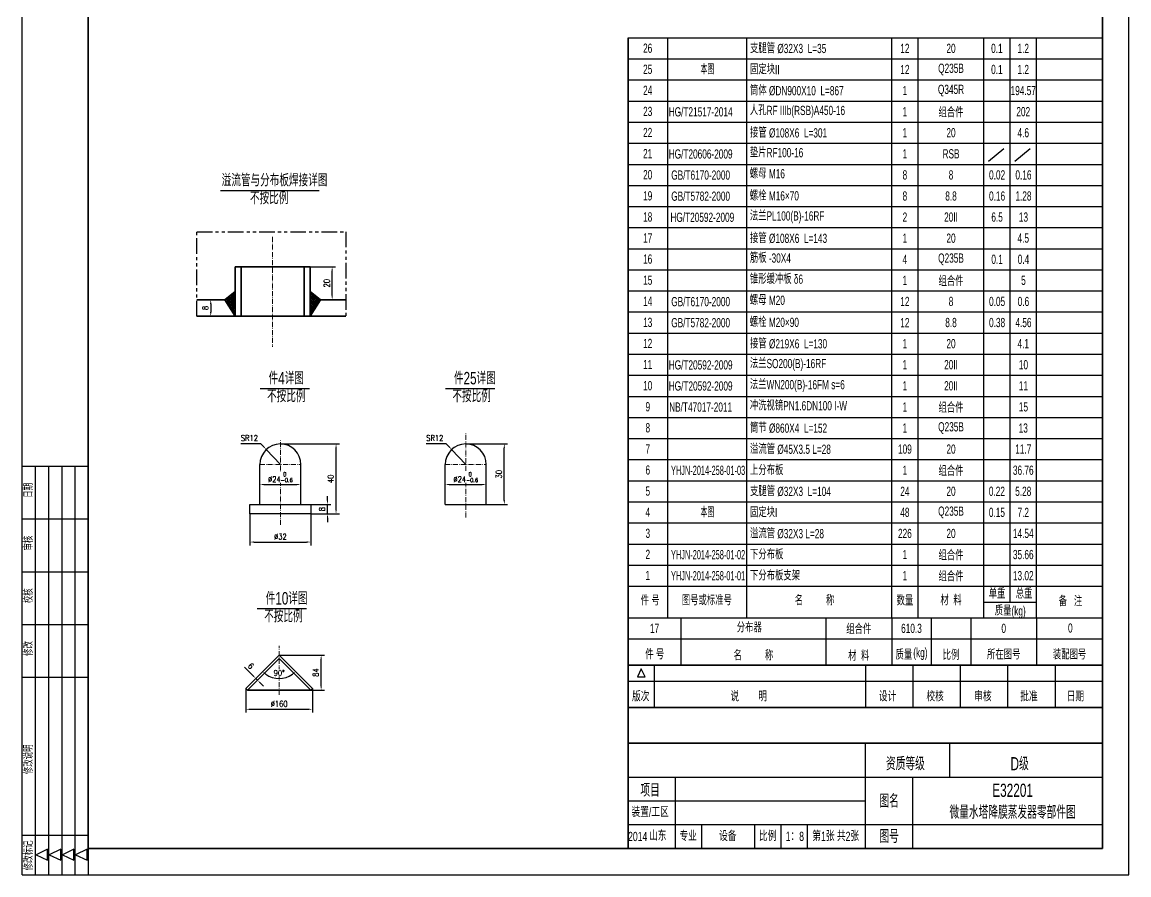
# Model space of a CAD drawing. Header units: millimetres. Extents: x 174648 to 205929, y -160248 to -145891.
# Drawn here: x 180372 to 183033, y -159419 to -157370 of the extents above; entities that cross this region are included whole.
import ezdxf
from ezdxf.enums import TextEntityAlignment as Align

# ---------------------------------------------------------------- set-up
doc = ezdxf.new("R2010")
doc.units = ezdxf.units.MM
doc.linetypes.add('ACAD_ISO10W100', pattern=[18.7, 12, -3, 0.7, -3])
doc.linetypes.add('PHANTOM', pattern=[2.5, 1.25, -0.25, 0.25, -0.25, 0.25, -0.25])
doc.layers.add('9双点划线层', color=6, linetype='PHANTOM')
doc.layers.add('中心线', color=1, linetype='ACAD_ISO10W100', lineweight=18)
doc.layers.add('图层1', color=4, linetype='Continuous', lineweight=35)
doc.styles.add('TH_GBDIM', font='romans.shx', dxfattribs={"width": 0.8, "bigfont": 'gbcbig.shx'})
doc.styles.add('样式 3.5', font='roms.shx', dxfattribs={"width": 0.7, "height": 3.5, "bigfont": 'hztxt.shx'})
doc.styles.add('样式 5', font='roms.shx', dxfattribs={"width": 0.67, "height": 5, "bigfont": 'hztxt.shx'})
doc.dimstyles.new('TH_GBDIM', dxfattribs={"dimtxt": 3.5, "dimasz": 2.5, "dimexe": 2, "dimexo": 0, "dimgap": 1.5, "dimtad": 1, "dimdec": 1, "dimzin": 0, "dimdsep": 46, "dimtxsty": 'TH_GBDIM', "dimcen": 2.5, "dimclrd": 130, "dimclre": 130, "dimclrt": 3, "dimadec": 0, "dimazin": 0, "dimtfac": 0.714286, "dimtdec": 1, "dimtmove": 0, "dimatfit": 3, "dimfxl": 0, "dimtzin": 0, "dimlwd": -1, "dimlwe": -1, "dimarcsym": 0})

# ---------------------------------------------------------------- blocks, each defined once
blk = doc.blocks.new('*D702')
at = {"color": 130}
blk.add_line((181064.4, -157957.8), (181125.7, -157957.8), dxfattribs=at)
at = {"color": 130, "linetype": 'Continuous'}
for p, q in [((181117.7, -158026.8), (181117.7, -157967.8)), ((181089.6, -158036.8), (181125.7, -158036.8))]:
    blk.add_line(p, q, dxfattribs=at)
at = {"color": 130}
for points in [[(181116, -157967.8), (181119.3, -157967.8), (181117.7, -157957.8)], [(181116, -158026.8), (181119.3, -158026.8), (181117.7, -158036.8)]]:
    blk.add_solid(points, dxfattribs=at)
at = {"layer": 'Defpoints', "color": 0}
for p in [(181064.4, -157957.8), (181117.7, -157957.8), (181089.6, -158036.8)]:
    blk.add_point(p, dxfattribs=at)
at = {"color": 3, "insert": (181104.7, -157997.3), "char_height": 14, "attachment_point": 5, "rotation": 90, "style": 'TH_GBDIM', "bg_fill": 3, "box_fill_scale": 1.1, "bg_fill_color": 256, "bg_fill_true_color": 13158600, "bg_fill_transparency": 0}
blk.add_mtext('{20}{}{}', dxfattribs=at)
blk = doc.blocks.new('*D703')
at = {"color": 130, "linetype": 'Continuous'}
for p, q in [((180825.7, -158036.8), (180817.7, -158036.8)), ((180825.7, -158046.8), (180825.7, -158066.8))]:
    blk.add_line(p, q, dxfattribs=at)
at = {"color": 130}
blk.add_line((180825.7, -158076.8), (180817.7, -158076.8), dxfattribs=at)
for points in [[(180824, -158046.8), (180827.4, -158046.8), (180825.7, -158036.8)], [(180824, -158066.8), (180827.4, -158066.8), (180825.7, -158076.8)]]:
    blk.add_solid(points, dxfattribs=at)
at = {"color": 3, "insert": (180812.7, -158056.8), "char_height": 14, "attachment_point": 5, "rotation": 90, "style": 'TH_GBDIM', "bg_fill": 3, "box_fill_scale": 1.1, "bg_fill_color": 256, "bg_fill_true_color": 13158600, "bg_fill_transparency": 0}
blk.add_mtext('{8}{}{}', dxfattribs=at)
at = {"layer": 'Defpoints', "color": 0}
for p in [(180825.7, -158036.8), (180825.7, -158076.8), (180825.7, -158076.8)]:
    blk.add_point(p, dxfattribs=at)
blk = doc.blocks.new('*D704')
at = {"color": 130, "linetype": 'Continuous'}
for p, q in [((180920.1, -158551.5), (180920.1, -158627.3)), ((180930.1, -158619.3), (181056.3, -158619.3))]:
    blk.add_line(p, q, dxfattribs=at)
at = {"color": 130}
blk.add_line((181066.3, -158551.5), (181066.3, -158627.3), dxfattribs=at)
for points in [[(180930.1, -158617.6), (180930.1, -158620.9), (180920.1, -158619.3)], [(181056.3, -158617.6), (181056.3, -158620.9), (181066.3, -158619.3)]]:
    blk.add_solid(points, dxfattribs=at)
at = {"layer": 'Defpoints', "color": 0}
for p in [(180920.1, -158551.5), (181066.3, -158551.5), (181066.3, -158619.3)]:
    blk.add_point(p, dxfattribs=at)
at = {"color": 3, "insert": (180993.2, -158606.3), "char_height": 14, "attachment_point": 5, "style": 'TH_GBDIM', "bg_fill": 3, "box_fill_scale": 1.1, "bg_fill_color": 256, "bg_fill_true_color": 13158600, "bg_fill_transparency": 0}
blk.add_mtext('{%%c32}{}{}', dxfattribs=at)
blk = doc.blocks.new('*D705')
at = {"color": 130, "linetype": 'Continuous'}
for p, q in [((180943.8, -158481.1), (180943.8, -158473.1)), ((180953.8, -158481.1), (181032.6, -158481.1))]:
    blk.add_line(p, q, dxfattribs=at)
at = {"color": 130}
blk.add_line((181042.6, -158481.1), (181042.6, -158473.1), dxfattribs=at)
for points in [[(180953.8, -158479.4), (180953.8, -158482.7), (180943.8, -158481.1)], [(181032.6, -158479.4), (181032.6, -158482.7), (181042.6, -158481.1)]]:
    blk.add_solid(points, dxfattribs=at)
at = {"layer": 'Defpoints', "color": 0}
for p in [(180943.8, -158481.1), (181042.6, -158481.1), (181042.6, -158481.1)]:
    blk.add_point(p, dxfattribs=at)
at = {"color": 3, "insert": (180993.2, -158463.4), "char_height": 14, "attachment_point": 5, "style": 'TH_GBDIM', "bg_fill": 3, "box_fill_scale": 1.1, "bg_fill_color": 256, "bg_fill_true_color": 13158600, "bg_fill_transparency": 0}
blk.add_mtext('{%%c24}{}{\\H0.7143x;\\S 0^ -0.6;}', dxfattribs=at)
blk = doc.blocks.new('*D706')
at = {"color": 130, "linetype": 'Continuous'}
for p, q in [((181106.4, -158519.1), (181106.4, -158509.1)), ((181106.4, -158551.5), (181106.4, -158529.1)), ((181066.3, -158551.5), (181114.4, -158551.5)), ((181106.4, -158561.5), (181106.4, -158571.5))]:
    blk.add_line(p, q, dxfattribs=at)
at = {"color": 130}
blk.add_line((181066.3, -158529.1), (181114.4, -158529.1), dxfattribs=at)
for points in [[(181104.8, -158519.1), (181108.1, -158519.1), (181106.4, -158529.1)], [(181104.8, -158561.5), (181108.1, -158561.5), (181106.4, -158551.5)]]:
    blk.add_solid(points, dxfattribs=at)
at = {"layer": 'Defpoints', "color": 0}
for p in [(181066.3, -158529.1), (181066.3, -158551.5)]:
    blk.add_point(p, dxfattribs=at)
at = {"color": 3, "insert": (181093.4, -158540.3), "char_height": 14, "attachment_point": 5, "rotation": 90, "style": 'TH_GBDIM', "bg_fill": 3, "box_fill_scale": 1.1, "bg_fill_color": 256, "bg_fill_true_color": 13158600, "bg_fill_transparency": 0}
blk.add_mtext('{8}{}{}', dxfattribs=at)
at = {"layer": 'Defpoints', "color": 0}
blk.add_point((181106.4, -158529.1), dxfattribs=at)
blk = doc.blocks.new('*D707')
at = {"color": 130}
blk.add_line((180993.2, -158383.6), (181135, -158383.6), dxfattribs=at)
at = {"color": 130, "linetype": 'Continuous'}
for p, q in [((181127, -158541.5), (181127, -158393.6)), ((181066.3, -158551.5), (181135, -158551.5))]:
    blk.add_line(p, q, dxfattribs=at)
at = {"color": 130}
for points in [[(181125.4, -158393.6), (181128.7, -158393.6), (181127, -158383.6)], [(181125.4, -158541.5), (181128.7, -158541.5), (181127, -158551.5)]]:
    blk.add_solid(points, dxfattribs=at)
at = {"layer": 'Defpoints', "color": 0}
for p in [(180993.2, -158383.6), (181127, -158383.6), (181066.3, -158551.5)]:
    blk.add_point(p, dxfattribs=at)
at = {"color": 3, "insert": (181114, -158467.5), "char_height": 14, "attachment_point": 5, "rotation": 90, "style": 'TH_GBDIM', "bg_fill": 3, "box_fill_scale": 1.1, "bg_fill_color": 256, "bg_fill_true_color": 13158600, "bg_fill_transparency": 0}
blk.add_mtext('{40}{}{}', dxfattribs=at)
blk = doc.blocks.new('*D650')
at = {"color": 130, "linetype": 'Continuous'}
for p, q in [((180898, -158382.4), (180945.6, -158382.4)), ((180945.6, -158382.4), (180952.5, -158389.7)), ((180993.2, -158433), (180959.3, -158397))]:
    blk.add_line(p, q, dxfattribs=at)
at = {"layer": 'Defpoints', "color": 0}
for p in [(180959.3, -158397), (180993.2, -158433)]:
    blk.add_point(p, dxfattribs=at)
at = {"color": 3, "insert": (180918.8, -158369.4), "char_height": 14, "attachment_point": 5, "style": 'TH_GBDIM', "bg_fill": 3, "box_fill_scale": 1.1, "bg_fill_color": 256, "bg_fill_true_color": 13158600, "bg_fill_transparency": 0}
blk.add_mtext('{SR12}{}{}', dxfattribs=at)
at = {"color": 130}
blk.add_solid([(180953.7, -158388.6), (180951.3, -158390.8), (180959.3, -158397)], dxfattribs=at)
blk = doc.blocks.new('*D709')
at = {"color": 130, "linetype": 'Continuous'}
blk.add_arc((180990.2, -158891), 56, 235.2452, 304.7548, dxfattribs=at)
at = {"color": 130}
for points in [[(180957.2, -158938.3), (180959.4, -158935.7), (180950.6, -158930.6)], [(181021.1, -158935.7), (181023.2, -158938.3), (181029.8, -158930.6)]]:
    blk.add_solid(points, dxfattribs=at)
at = {"layer": 'Defpoints', "color": 0}
for p in [(180990.2, -158891), (180990.2, -158891), (180910.2, -158971), (181070.2, -158971)]:
    blk.add_point(p, dxfattribs=at)
at = {"color": 3, "insert": (180990.2, -158934), "char_height": 14, "attachment_point": 5, "style": 'TH_GBDIM', "bg_fill": 3, "box_fill_scale": 1.1, "bg_fill_color": 256, "bg_fill_true_color": 13158600, "bg_fill_transparency": 0}
blk.add_mtext('90°', dxfattribs=at)
at = {"layer": 'Defpoints', "color": 0}
blk.add_point((180975.7, -158945.1), dxfattribs=at)
blk = doc.blocks.new('*D651')
at = {"color": 130, "linetype": 'Continuous'}
for p, q in [((180910.2, -158971), (180910.2, -159029.2)), ((180920.2, -159021.2), (181060.2, -159021.2))]:
    blk.add_line(p, q, dxfattribs=at)
at = {"color": 130}
blk.add_line((181070.2, -158971), (181070.2, -159029.2), dxfattribs=at)
for points in [[(180920.2, -159019.6), (180920.2, -159022.9), (180910.2, -159021.2)], [(181060.2, -159019.6), (181060.2, -159022.9), (181070.2, -159021.2)]]:
    blk.add_solid(points, dxfattribs=at)
at = {"layer": 'Defpoints', "color": 0}
for p in [(180910.2, -158971), (181070.2, -158971), (181070.2, -159021.2)]:
    blk.add_point(p, dxfattribs=at)
at = {"color": 3, "insert": (180990.2, -159008.2), "char_height": 14, "attachment_point": 5, "style": 'TH_GBDIM', "bg_fill": 3, "box_fill_scale": 1.1, "bg_fill_color": 256, "bg_fill_true_color": 13158600, "bg_fill_transparency": 0}
blk.add_mtext('{%%c160}{}{}', dxfattribs=at)
blk = doc.blocks.new('*D710')
at = {"color": 130}
blk.add_line((180990.2, -158891), (181099.2, -158891), dxfattribs=at)
at = {"color": 130, "linetype": 'Continuous'}
for p, q in [((181091.2, -158965.2), (181091.2, -158901)), ((180990.2, -158975.2), (181099.2, -158975.2))]:
    blk.add_line(p, q, dxfattribs=at)
at = {"color": 130}
for points in [[(181089.5, -158901), (181092.8, -158901), (181091.2, -158891)], [(181089.5, -158965.2), (181092.8, -158965.2), (181091.2, -158975.2)]]:
    blk.add_solid(points, dxfattribs=at)
at = {"layer": 'Defpoints', "color": 0}
for p in [(180990.2, -158891), (181091.2, -158891), (180990.2, -158975.2)]:
    blk.add_point(p, dxfattribs=at)
at = {"color": 3, "insert": (181078.2, -158933.1), "char_height": 14, "attachment_point": 5, "rotation": 90, "style": 'TH_GBDIM', "bg_fill": 3, "box_fill_scale": 1.1, "bg_fill_color": 256, "bg_fill_true_color": 13158600, "bg_fill_transparency": 0}
blk.add_mtext('84', dxfattribs=at)
blk = doc.blocks.new('*D711')
at = {"color": 130, "linetype": 'Continuous'}
for p, q in [((180926.9, -158940.1), (180906.5, -158919.7)), ((180938.2, -158951.4), (180934, -158947.2)), ((180938.2, -158951.4), (180932.6, -158957.1)), ((180945.3, -158958.5), (180952.4, -158965.6))]:
    blk.add_line(p, q, dxfattribs=at)
at = {"color": 130}
blk.add_line((180934, -158947.2), (180928.3, -158952.9), dxfattribs=at)
for points in [[(180928.1, -158939), (180925.7, -158941.3), (180934, -158947.2)], [(180946.5, -158957.3), (180944.1, -158959.7), (180938.2, -158951.4)]]:
    blk.add_solid(points, dxfattribs=at)
at = {"layer": 'Defpoints', "color": 0}
for p in [(180934, -158947.2), (180934, -158947.2), (180938.2, -158951.4)]:
    blk.add_point(p, dxfattribs=at)
at = {"color": 3, "insert": (180922.3, -158917.2), "char_height": 14, "attachment_point": 5, "rotation": 315, "style": 'TH_GBDIM', "bg_fill": 3, "box_fill_scale": 1.1, "bg_fill_color": 256, "bg_fill_true_color": 13158600, "bg_fill_transparency": 0}
blk.add_mtext('6', dxfattribs=at)
blk = doc.blocks.new('*D712')
at = {"color": 130, "linetype": 'Continuous'}
for p, q in [((181389.4, -158481.1), (181389.4, -158473.1)), ((181399.4, -158481.1), (181478.3, -158481.1))]:
    blk.add_line(p, q, dxfattribs=at)
at = {"color": 130}
blk.add_line((181488.3, -158481.1), (181488.3, -158473.1), dxfattribs=at)
for points in [[(181399.4, -158479.4), (181399.4, -158482.7), (181389.4, -158481.1)], [(181478.3, -158479.4), (181478.3, -158482.7), (181488.3, -158481.1)]]:
    blk.add_solid(points, dxfattribs=at)
at = {"layer": 'Defpoints', "color": 0}
for p in [(181389.4, -158481.1), (181488.3, -158481.1), (181488.3, -158481.1)]:
    blk.add_point(p, dxfattribs=at)
at = {"color": 3, "insert": (181438.9, -158463.4), "char_height": 14, "attachment_point": 5, "style": 'TH_GBDIM', "bg_fill": 3, "box_fill_scale": 1.1, "bg_fill_color": 256, "bg_fill_true_color": 13158600, "bg_fill_transparency": 0}
blk.add_mtext('{%%c24}{}{\\H0.7143x;\\S 0^ -0.6;}', dxfattribs=at)
blk = doc.blocks.new('*D713')
at = {"color": 130}
blk.add_line((181438.9, -158383.6), (181539.6, -158383.6), dxfattribs=at)
at = {"color": 130, "linetype": 'Continuous'}
for p, q in [((181531.6, -158519.1), (181531.6, -158393.6)), ((181488.3, -158529.1), (181539.6, -158529.1))]:
    blk.add_line(p, q, dxfattribs=at)
at = {"color": 130}
for points in [[(181529.9, -158393.6), (181533.2, -158393.6), (181531.6, -158383.6)], [(181529.9, -158519.1), (181533.2, -158519.1), (181531.6, -158529.1)]]:
    blk.add_solid(points, dxfattribs=at)
at = {"layer": 'Defpoints', "color": 0}
for p in [(181438.9, -158383.6), (181531.6, -158383.6), (181488.3, -158529.1)]:
    blk.add_point(p, dxfattribs=at)
at = {"color": 3, "insert": (181518.6, -158456.3), "char_height": 14, "attachment_point": 5, "rotation": 90, "style": 'TH_GBDIM', "bg_fill": 3, "box_fill_scale": 1.1, "bg_fill_color": 256, "bg_fill_true_color": 13158600, "bg_fill_transparency": 0}
blk.add_mtext('{30}{}{}', dxfattribs=at)
blk = doc.blocks.new('*D652')
at = {"color": 130, "linetype": 'Continuous'}
for p, q in [((181343.7, -158382.4), (181391.3, -158382.4)), ((181391.3, -158382.4), (181398.1, -158389.7)), ((181438.9, -158433), (181405, -158397))]:
    blk.add_line(p, q, dxfattribs=at)
at = {"layer": 'Defpoints', "color": 0}
for p in [(181405, -158397), (181438.9, -158433)]:
    blk.add_point(p, dxfattribs=at)
at = {"color": 3, "insert": (181364.5, -158369.4), "char_height": 14, "attachment_point": 5, "style": 'TH_GBDIM', "bg_fill": 3, "box_fill_scale": 1.1, "bg_fill_color": 256, "bg_fill_true_color": 13158600, "bg_fill_transparency": 0}
blk.add_mtext('{SR12}{}{}', dxfattribs=at)
at = {"color": 130}
blk.add_solid([(181399.4, -158388.6), (181396.9, -158390.8), (181405, -158397)], dxfattribs=at)

msp = doc.modelspace()

# ---------------------------------------------------------------- hatches: boundary and pattern name
h = msp.add_hatch()
h.set_pattern_fill('ANSI37', color=256)
h.set_pattern_definition([(45, (4822.0252, -6518.556), (-2.24506403, 2.24506403), []), (135, (4822.0252, -6518.556), (-2.24506403, -2.24506403), [])])
h.paths.add_polyline_path([(180884.4, -158017.3), (180859.2, -158036.8), (180884.4, -158076.8)])
h.paths.add_polyline_path([(181089.6, -158036.8), (181064.4, -158017.3), (181064.4, -158076.8)])

# ---------------------------------------------------------------- linework, layer by layer
at = {"color": 7, "linetype": 'Continuous'}
for p, q in [((180372.2, -159419.1), (180372.2, -155655.5)), ((183033.3, -159419.1), (183033.3, -155655.5)), ((180372.2, -158437), (180530.6, -158437)), ((180403.9, -158437), (180403.9, -159419.1)), ((180435.6, -158437), (180435.6, -159419.1)), ((180467.3, -158437), (180467.3, -159419.1)), ((180498.9, -158437), (180498.9, -159419.1)), ((180372.2, -158563.8), (180530.6, -158563.8)), ((180372.2, -158690.5), (180530.6, -158690.5)), ((180372.2, -158817.2), (180530.6, -158817.2)), ((180372.2, -158943.9), (180530.6, -158943.9)), ((180372.2, -159324.1), (180530.6, -159324.1)), ((180372.2, -159419.1), (183033.3, -159419.1))]:
    msp.add_line(p, q, dxfattribs=at)
for p, q in [((181829.5, -157407.4), (182970, -157407.4)), ((181924.5, -158801.4), (181924.5, -157407.4)), ((182114.6, -158801.4), (182114.6, -157407.4)), ((182463.1, -158801.4), (182463.1, -157407.4)), ((182526.5, -158801.4), (182526.5, -157407.4)), ((182684.9, -158801.4), (182684.9, -157407.4)), ((182748.2, -158763.4), (182748.2, -157407.4)), ((182811.6, -158801.4), (182811.6, -157407.4)), ((181829.5, -157458.1), (182970, -157458.1)), ((181829.5, -157508.8), (182970, -157508.8)), ((181829.5, -157559.5), (182970, -157559.5)), ((181829.5, -157610.2), (182970, -157610.2)), ((181829.5, -157660.9), (182970, -157660.9)), ((182695.7, -157703.7), (182732.9, -157673.7)), ((182759.1, -157703.7), (182796.3, -157673.7)), ((181829.5, -157711.6), (182970, -157711.6)), ((180849.4, -157774.2), (181086.5, -157774.2)), ((181829.5, -157762.3), (182970, -157762.3)), ((181829.5, -157813), (182970, -157813)), ((181829.5, -157863.6), (182970, -157863.6)), ((181829.5, -157914.3), (182970, -157914.3)), ((181829.5, -157965), (182970, -157965)), ((181829.5, -158015.7), (182970, -158015.7)), ((181829.5, -158066.4), (182970, -158066.4)), ((181829.5, -158117.1), (182970, -158117.1)), ((181829.5, -158167.8), (182970, -158167.8)), ((181829.5, -158218.5), (182970, -158218.5)), ((180944.6, -158250), (181063.1, -158250)), ((181390.2, -158250), (181508.8, -158250)), ((181829.5, -158269.1), (182970, -158269.1)), ((181829.5, -158319.8), (182970, -158319.8)), ((181829.5, -158370.5), (182970, -158370.5)), ((180943.8, -158529.1), (180943.8, -158433)), ((181042.6, -158529.1), (181042.6, -158433)), ((181389.4, -158529.1), (181389.4, -158433)), ((181488.3, -158529.1), (181488.3, -158433)), ((181829.5, -158421.2), (182970, -158421.2)), ((181829.5, -158471.9), (182970, -158471.9)), ((181829.5, -158522.6), (182970, -158522.6)), ((181829.5, -158573.3), (182970, -158573.3)), ((181829.5, -158624), (182970, -158624)), ((181829.5, -158674.6), (182970, -158674.6)), ((181829.5, -158725.3), (182970, -158725.3)), ((180937.6, -158779.1), (181056.2, -158779.1)), ((182684.9, -158763.4), (182811.6, -158763.4)), ((181829.5, -158801.4), (182970, -158801.4)), ((181829.5, -158915.4), (182970, -158915.4)), ((181892.9, -159016.8), (181892.9, -158915.4)), ((182399.7, -158915.4), (182399.7, -159016.8)), ((182513.8, -158915.4), (182513.8, -159016.8)), ((182627.8, -158915.4), (182627.8, -159016.8)), ((182741.9, -158915.4), (182741.9, -159016.8)), ((182855.9, -158915.4), (182855.9, -159016.8)), ((181829.5, -158931.9), (181829.5, -158963.6)), ((181860.3, -158924.1), (181851.6, -158943.3)), ((181851.6, -158943.3), (181870.1, -158943.3)), ((181870.1, -158943.3), (181860.3, -158924.1)), ((181829.5, -158953.4), (182970, -158953.4)), ((182399.7, -159355.8), (182399.7, -159102.3)), ((182602.5, -159184.7), (182602.5, -159102.3)), ((181829.5, -159184.7), (182970, -159184.7)), ((181943.5, -159355.8), (181943.5, -159184.7)), ((182513.8, -159355.8), (182513.8, -159184.7)), ((182399.7, -159241.7), (181829.5, -159241.7)), ((182970, -159298.7), (181829.5, -159298.7)), ((182006.9, -159355.8), (182006.9, -159298.7)), ((182133.6, -159355.8), (182133.6, -159298.7)), ((182197, -159355.8), (182197, -159298.7)), ((182260.3, -159355.8), (182260.3, -159298.7)), ((180433.5, -159357), (180405.7, -159371.1)), ((180405.7, -159371.1), (180433.5, -159383.7)), ((180433.5, -159383.7), (180433.5, -159357)), ((180465.2, -159357), (180437.4, -159371.1)), ((180437.4, -159371.1), (180465.2, -159383.7)), ((180465.2, -159383.7), (180465.2, -159357)), ((180496.8, -159357), (180469.1, -159371.1)), ((180469.1, -159371.1), (180496.8, -159383.7)), ((180496.8, -159383.7), (180496.8, -159357)), ((180528.5, -159357), (180500.8, -159371.1)), ((180500.8, -159371.1), (180528.5, -159383.7)), ((180528.5, -159383.7), (180528.5, -159357)), ((180530.6, -159355.8), (180530.6, -159419.1))]:
    msp.add_line(p, q)
at = {"color": 4}
for p, q in [((181829.5, -158729.1), (181829.5, -158760.8)), ((181829.5, -158729.1), (181829.5, -158760.8)), ((181829.5, -158729.1), (181829.5, -158760.8)), ((181829.5, -158779.8), (181829.5, -158811.5))]:
    msp.add_line(p, q, dxfattribs=at)
msp.add_lwpolyline([(180920.1, -158529.1), (181066.3, -158529.1), (181066.3, -158551.5), (180920.1, -158551.5)], close=True)
for points in [[(181956.2, -158801.4), (181956.2, -158915.4)], [(182304.7, -158801.4), (182304.7, -158915.4)], [(182463.1, -158801.4), (182463.1, -158915.4)], [(182558.1, -158801.4), (182558.1, -158915.4)], [(182653.2, -158801.4), (182653.2, -158915.4)], [(182811.6, -158801.4), (182811.6, -158915.4)], [(181829.5, -158852.1), (182970, -158852.1)]]:
    msp.add_lwpolyline(points)
for centre in [(180993.2, -158433), (181438.9, -158433)]:
    msp.add_arc(centre, 49.4, 0, 180)
at = {"layer": '9双点划线层', "ltscale": 30}
for p, q in [((180792.2, -158076.8), (180792.2, -157873.5)), ((180792.2, -157873.5), (181150.8, -157873.5)), ((181150.8, -157873.5), (181150.8, -158076.8))]:
    msp.add_line(p, q, dxfattribs=at)
at = {"layer": '中心线'}
for p, q in [((180974.4, -157885.4), (180974.4, -158149.8)), ((181438.9, -158560.6), (181438.9, -158357)), ((180993.2, -158577.9), (180993.2, -158374.3)), ((180943.8, -158433), (181042.6, -158433)), ((181389.4, -158433), (181488.3, -158433)), ((180990.2, -158986.8), (180990.2, -158868.7))]:
    msp.add_line(p, q, dxfattribs=at)
at = {"layer": '图层1'}
for p, q in [((180530.6, -155718.9), (180530.6, -159355.8)), ((182970, -159355.8), (182970, -155718.9)), ((182970, -159355.8), (182970, -155718.9)), ((181829.5, -158963.6), (181829.5, -157407.4)), ((180884.4, -158076.8), (180884.4, -157957.8)), ((180884.4, -157957.8), (181064.4, -157957.8)), ((180898.8, -158076.8), (180898.8, -157957.8)), ((181050, -157957.8), (181050, -158076.8)), ((181064.4, -157957.8), (181064.4, -158076.8)), ((180859.2, -158036.8), (180884.4, -158017.3)), ((181089.6, -158036.8), (181064.4, -158017.3)), ((180792.2, -158036.8), (180859.2, -158036.8)), ((180884.4, -158076.8), (180859.2, -158036.8)), ((181064.4, -158076.8), (181089.6, -158036.8)), ((181089.6, -158036.8), (181150.8, -158036.8)), ((180792.2, -158076.8), (181150.8, -158076.8)), ((181829.5, -159016.8), (181829.5, -158535.3)), ((181829.5, -159016.8), (181829.5, -158535.3)), ((180990.2, -158891), (180910.2, -158971)), ((180990.2, -158891), (181070.2, -158971)), ((180990.2, -158899.5), (180914.5, -158975.2)), ((180990.2, -158899.5), (181066, -158975.2)), ((181829.5, -158915.4), (182970, -158915.4)), ((182970, -159016.8), (181829.5, -159016.8)), ((181829.5, -159016.8), (181829.5, -159102.3)), ((181829.5, -159016.8), (181829.5, -159102.3)), ((181829.5, -159102.3), (182970, -159102.3)), ((181829.5, -159102.3), (182970, -159102.3)), ((182970, -159102.3), (181829.5, -159102.3)), ((181829.5, -159355.8), (181829.5, -159102.3)), ((180530.6, -159355.8), (182970, -159355.8))]:
    msp.add_line(p, q, dxfattribs=at)

# ---------------------------------------------------------------- texts
at = {"style": '样式 3.5'}
for s, height, width, p in [('26', 22.18, 0.67, (181865.3, -157443.5)), ('支腿管 %%C32X3  L=35', 22.176, 0.67, (182122.4, -157444.2)), ('25', 22.18, 0.67, (181865.3, -157494.1)), ('本图', 22.18, 0.55, (182003.4, -157494.9)), ('固定块II', 22.18, 0.67, (182122.4, -157494.9)), ('24', 22.18, 0.67, (181865.3, -157544.8)), ('筒体 %%CDN900X10  L=867', 22.176, 0.67, (182122.4, -157545.6)), ('23', 22.18, 0.67, (181865.3, -157595.5)), ('人孔RF IIIb(RSB)A450-16', 22.176, 0.67, (182122, -157593.1)), ('22', 22.18, 0.67, (181865.3, -157646.2)), ('接管 %%C108X6  L=301', 22.176, 0.67, (182122.4, -157647)), ('垫片RF100-16', 22.18, 0.67, (182122, -157694.5)), ('21', 22.18, 0.67, (181865.3, -157696.9)), ('螺母 M16', 22.18, 0.67, (182122, -157745.2)), ('20', 22.18, 0.67, (181865.3, -157747.6)), ('19', 22.18, 0.67, (181865.3, -157798.3)), ('螺栓 M16×70', 22.18, 0.67, (182122, -157798.3)), ('18', 22.18, 0.67, (181865.3, -157849)), ('法兰PL100(B)-16RF', 22.176, 0.67, (182122, -157846.6)), ('17', 22.18, 0.67, (181865.3, -157899.6)), ('接管 %%C108X6  L=143', 22.176, 0.67, (182122.4, -157900.4)), ('16', 22.18, 0.67, (181865.3, -157950.3)), ('筋板 -30X4', 22.18, 0.67, (182122, -157947.9)), ('15', 22.18, 0.67, (181865.3, -158001)), ('锥形缓冲板 δ6', 22.18, 0.67, (182122, -157998.6)), ('14', 22.18, 0.67, (181865.3, -158051.7)), ('螺母 M20', 22.18, 0.67, (182122, -158049.3)), ('13', 22.18, 0.67, (181865.3, -158102.4)), ('螺栓 M20×90', 22.18, 0.67, (182122, -158102.4)), ('12', 22.18, 0.67, (181865.3, -158153.1)), ('接管 %%C219X6  L=130', 22.176, 0.67, (182122.4, -158153.9)), ('法兰SO200(B)-16RF', 22.176, 0.67, (182122, -158201.4)), ('11', 22.18, 0.67, (181865.3, -158203.8)), ('法兰WN200(B)-16FM s=6', 22.176, 0.67, (182122, -158252.1)), ('10', 22.18, 0.67, (181865.3, -158254.5)), ('9', 22.2, 0.67, (181871.1, -158305.2)), ('冲洗视镜PN1.6DN100 I-W', 22.176, 0.67, (182122, -158302.8)), ('8', 22.2, 0.67, (181871.1, -158355.8)), ('筒节 %%C860X4  L=152', 22.176, 0.67, (182122.4, -158356.6)), ('7', 22.2, 0.67, (181871.1, -158406.5)), ('溢流管 %%C45X3.5 L=28', 22.176, 0.67, (182122.4, -158407.3)), ('6', 22.2, 0.67, (181871.1, -158457.2)), ('YHJN-2014-258-01-03', 22.176, 0.55, (181932.4, -158458)), ('上分布板 ', 22.18, 0.67, (182122.4, -158458)), ('5', 22.2, 0.67, (181871.1, -158507.9)), ('支腿管 %%C32X3  L=104', 22.176, 0.67, (182122.4, -158508.7)), ('4', 22.2, 0.67, (181871.1, -158558.6)), ('本图', 22.18, 0.55, (182003.4, -158559.4)), ('固定块I', 22.18, 0.67, (182122.4, -158559.4)), ('3', 22.2, 0.67, (181871.1, -158609.3)), ('溢流管 %%C32X3 L=28', 22.176, 0.67, (182122.4, -158610.1)), ('2', 22.2, 0.67, (181871.1, -158660)), ('YHJN-2014-258-01-02', 22.176, 0.55, (181932.4, -158660.7)), ('下分布板 ', 22.18, 0.67, (182122.4, -158660.7)), ('1', 22.2, 0.67, (181871.1, -158710.7)), ('YHJN-2014-258-01-01', 22.176, 0.55, (181932.4, -158711.4)), ('下分布板支架', 22.18, 0.67, (182122.4, -158711.4)), ('分布器', 22.18, 0.67, (182090.5, -158836.2)), ('(kg)', 22.18, 0.67, (182514.9, -158896))]:
    msp.add_text(s, height=height, dxfattribs=dict(at, width=width)).set_placement(p)
at = {"style": '样式 3.5', "width": 0.67}
for s, height, p in [('12', 22.18, (182494.8, -157432.8)), ('20', 22.18, (182605.7, -157432.8)), ('12', 22.18, (182494.8, -157483.5)), ('Q235B', 22.18, (182605.7, -157483.5)), ('1', 22.2, (182494.8, -157534.2)), ('Q345R', 22.18, (182605.7, -157534.2)), ('HG/T21517-2014', 22.176, (182003.7, -157584.9)), ('1', 22.2, (182494.8, -157584.9)), ('组合件', 22.18, (182605.7, -157584.9)), ('1', 22.2, (182494.8, -157635.5)), ('20', 22.18, (182605.7, -157635.5)), ('HG/T20606-2009', 22.176, (182003.7, -157686.2)), ('1', 22.2, (182494.8, -157686.2)), ('RSB', 22.18, (182605.7, -157686.2)), ('GB/T6170-2000', 22.176, (182003.7, -157736.9)), ('8', 22.2, (182494.8, -157736.9)), ('8', 22.2, (182605.7, -157736.9)), ('GB/T5782-2000', 22.176, (182003.7, -157787.6)), ('8', 22.2, (182494.8, -157787.6)), ('8.8', 22.18, (182605.7, -157787.6)), ('HG/T20592-2009', 22.176, (182007.7, -157838.3)), ('2', 22.2, (182494.8, -157838.3)), ('20II', 22.18, (182605.7, -157838.3)), ('1', 22.2, (182494.8, -157889)), ('20', 22.18, (182605.7, -157889)), ('4', 22.2, (182494.8, -157939.7)), ('Q235B', 22.18, (182605.7, -157939.7)), ('1', 22.2, (182494.8, -157990.4)), ('组合件', 22.18, (182605.7, -157990.4)), ('GB/T6170-2000', 22.176, (182003.7, -158041)), ('12', 22.18, (182494.8, -158041)), ('8', 22.2, (182605.7, -158041)), ('GB/T5782-2000', 22.176, (182003.7, -158091.7)), ('12', 22.18, (182494.8, -158091.7)), ('8.8', 22.18, (182605.7, -158091.7)), ('1', 22.2, (182494.8, -158142.4)), ('20', 22.18, (182605.7, -158142.4)), ('HG/T20592-2009', 22.176, (182003.7, -158193.1)), ('1', 22.2, (182494.8, -158193.1)), ('20II', 22.18, (182605.7, -158193.1)), ('HG/T20592-2009', 22.176, (182003.7, -158243.8)), ('1', 22.2, (182494.8, -158243.8)), ('20II', 22.18, (182605.7, -158243.8)), ('NB/T47017-2011', 22.176, (182003.7, -158294.5)), ('1', 22.2, (182494.8, -158294.5)), ('组合件', 22.18, (182605.7, -158294.5)), ('1', 22.2, (182494.8, -158345.2)), ('Q235B', 22.18, (182605.7, -158345.2)), ('109', 22.18, (182494.8, -158395.9)), ('20', 22.18, (182605.7, -158395.9)), ('1', 22.2, (182494.8, -158446.6)), ('组合件', 22.18, (182605.7, -158446.6)), ('24', 22.18, (182494.8, -158497.2)), ('20', 22.18, (182605.7, -158497.2)), ('48', 22.18, (182494.8, -158547.9)), ('Q235B', 22.18, (182605.7, -158547.9)), ('226', 22.18, (182494.8, -158598.6)), ('20', 22.18, (182605.7, -158598.6)), ('1', 22.2, (182494.8, -158649.3)), ('组合件', 22.18, (182605.7, -158649.3)), ('1', 22.2, (182494.8, -158700)), ('组合件', 22.18, (182605.7, -158700)), ('单重', 22.18, (182716.4, -158741.5)), ('总重', 22.18, (182781.3, -158741.4)), ('件 号', 22.18, (181882.3, -158758)), ('图号或标准号', 22.18, (182018.6, -158757.4)), ('名          称', 22.176, (182277.6, -158757.6)), ('数量', 22.18, (182494.8, -158758)), ('材  料', 22.18, (182605.7, -158757.4)), ('备   注', 22.18, (182892.8, -158759.6)), ('质量(kg)', 22.18, (182748.2, -158785.5)), ('17', 22.18, (181892.9, -158826.7)), ('组合件', 22.18, (182383.9, -158826.7)), ('610.3', 22.18, (182510.6, -158826.7)), ('0', 22.2, (182732.4, -158826.7)), ('0', 22.2, (182892.6, -158825.8)), ('件 号', 22.18, (181893.3, -158887.4)), ('名          称', 22.176, (182130.5, -158889.9)), ('材  料', 22.18, (182383.9, -158891)), ('质量', 22.18, (182492.4, -158888.3)), ('比例', 22.18, (182605.7, -158888.9)), ('所在图号', 22.18, (182732.4, -158887.8)), ('装配图号', 22.18, (182890.8, -158887.8))]:
    msp.add_text(s, height=height, dxfattribs=at).set_placement(p, align=Align.MIDDLE)
at = {"color": 1, "style": '样式 3.5', "width": 0.67}
for s, height, p in [('0.1', 22.18, (182716, -157432.8)), ('1.2', 22.18, (182779.4, -157432.8)), ('0.1', 22.18, (182716, -157483.5)), ('1.2', 22.18, (182779.4, -157483.5)), ('194.57', 22.18, (182779.4, -157534.2)), ('202', 22.18, (182779.4, -157584.9)), ('4.6', 22.18, (182779.4, -157635.5)), ('0.02', 22.18, (182716.5, -157736.9)), ('0.16', 22.18, (182779.9, -157736.9)), ('0.16', 22.18, (182716.5, -157787.6)), ('1.28', 22.18, (182779.9, -157787.6)), ('6.5', 22.18, (182716.5, -157838.3)), ('13', 22.18, (182779.9, -157838.3)), ('4.5', 22.18, (182779.4, -157889)), ('0.1', 22.18, (182716.5, -157939.7)), ('0.4', 22.18, (182779.9, -157939.7)), ('5', 22.2, (182779.9, -157990.4)), ('0.05', 22.18, (182716.5, -158041)), ('0.6', 22.18, (182779.9, -158041)), ('0.38', 22.18, (182716.5, -158091.7)), ('4.56', 22.18, (182779.9, -158091.7)), ('4.1', 22.18, (182779.4, -158142.4)), ('10', 22.18, (182779.9, -158193.1)), ('11', 22.18, (182779.9, -158243.8)), ('15', 22.18, (182779.9, -158294.5)), ('13', 22.18, (182779.4, -158345.2)), ('11.7', 22.18, (182779.4, -158395.9)), ('36.76', 22.18, (182779.4, -158446.6)), ('0.22', 22.18, (182716, -158497.2)), ('5.28', 22.18, (182779.4, -158497.2)), ('0.15', 22.18, (182716, -158547.9)), ('7.2', 22.18, (182779.4, -158547.9)), ('14.54', 22.18, (182779.4, -158598.6)), ('35.66', 22.18, (182779.4, -158649.3)), ('13.02', 22.18, (182779.4, -158700))]:
    msp.add_text(s, height=height, dxfattribs=at).set_placement(p, align=Align.MIDDLE)
at = {"char_height": 30, "width": 314.203, "attachment_point": 1, "style": '样式 3.5'}
for s, insert in [('溢流管与分布板焊接详图', (180852, -157734.6)), ('不按比例', (180920, -157777.5)), ('件4详图', (180964.8, -158210.4)), ('件25详图', (181410.5, -158210.4)), ('不按比例', (180961.2, -158253.3)), ('不按比例', (181406.8, -158253.3)), ('件10详图', (180957.9, -158739.5)), ('不按比例', (180954.2, -158782.4))]:
    msp.add_mtext(s, dxfattribs=dict(at, insert=insert))
at = {"char_height": 19.01, "attachment_point": 5, "rotation": 90, "style": '样式 3.5'}
for s, insert in [('日期', (180388.4, -158495)), ('审核', (180388.4, -158621.7)), ('校核', (180388.4, -158748.4)), ('修改', (180388.4, -158875.2)), ('修改说明', (180388.4, -159141.5)), ('修改标记', (180388.4, -159372.3))]:
    msp.add_mtext(s, dxfattribs=dict(at, insert=insert))
at = {"attachment_point": 5}
for s, insert, char_height, style in [('版次', (181859.7, -158991.1), 22.18, '样式 3.5'), ('说        明', (182119.4, -158991.1), 22.18, '样式 3.5'), ('设计', (182453.2, -158991.1), 22.18, '样式 3.5'), ('校核', (182567.5, -158991.1), 22.18, '样式 3.5'), ('审核', (182682.3, -158991.1), 22.18, '样式 3.5'), ('批准', (182793, -158991.1), 22.18, '样式 3.5'), ('日期', (182904.8, -158991.1), 22.18, '样式 3.5'), ('资质等级', (182496, -159152), 31.68, '样式 5'), ('D级', (182770.7, -159152), 31.68, '样式 5'), ('项目', (181882.2, -159215.7), 31.68, '样式 5'), ('E32201\\P微量水塔降膜蒸发器零部件图', (182753.8, -159242.4), 31.68, '样式 5'), ('图名', (182457, -159241.5), 31.68, '样式 5'), ('装置/工区', (181882.2, -159268.9), 22.18, '样式 3.5'), ('2014', (181852.3, -159327.1), 22.18, '样式 3.5'), ('山东', (181900.6, -159325.6), 22.18, '样式 3.5'), ('专业', (181973.7, -159326.7), 22.18, '样式 3.5'), ('设备', (182069, -159326.7), 22.18, '样式 3.5'), ('比例', (182164.9, -159326.7), 22.18, '样式 3.5'), ('1：8', (182230.2, -159326.7), 22.18, '样式 3.5'), ('第1张 共2张', (182328.5, -159326.7), 22.18, '样式 3.5'), ('图号', (182457, -159326.7), 31.68, '样式 5')]:
    msp.add_mtext(s, dxfattribs=dict(at, insert=insert, char_height=char_height, style=style))

# ---------------------------------------------------------------- next in the draw order: dimensions: what is measured, and where the dimension line sits
for base, p1, p2, text, picture, middle in [((181117.7, -157957.8), (181089.6, -158036.8), (181064.4, -157957.8), '{20}{}{}', '*D702', (181104.7, -157997.3)), ((180825.7, -158076.8), (180825.7, -158036.8), (180825.7, -158076.8), '{8}{}{}', '*D703', (180812.7, -158056.8))]:
    dim = msp.add_linear_dim(base=base, p1=p1, p2=p2, angle=90, text=text, dimstyle='TH_GBDIM', override={"dimscale": 4, "dimgap": 1.5, "dimtad": 1, "dimjust": 0, "dimdec": 0, "dimlfac": 1, "dimse1": 0, "dimse2": 0, "dimsd1": 0, "dimsd2": 0, "dimtfill": 1})
    dim.commit()
    dim.dimension.update_dxf_attribs({"geometry": picture, "text_midpoint": middle})
for base, p1, p2, text, picture, middle in [((181042.6, -158481.1), (180943.8, -158481.1), (181042.6, -158481.1), '{%%c24}{}{\\H0.7143x;\\S 0^ -0.6;}', '*D705', (180993.2, -158463.4)), ((181488.3, -158481.1), (181389.4, -158481.1), (181488.3, -158481.1), '{%%c24}{}{\\H0.7143x;\\S 0^ -0.6;}', '*D712', (181438.9, -158463.4)), ((181066.3, -158619.3), (180920.1, -158551.5), (181066.3, -158551.5), '{%%c32}{}{}', '*D704', (180993.2, -158606.3))]:
    dim = msp.add_linear_dim(base=base, p1=p1, p2=p2, text=text, dimstyle='TH_GBDIM', override={"dimscale": 4, "dimgap": 1.5, "dimtad": 1, "dimjust": 0, "dimdec": 0, "dimlfac": 1, "dimse1": 0, "dimse2": 0, "dimsd1": 0, "dimsd2": 0, "dimtfill": 1})
    dim.commit()
    dim.dimension.update_dxf_attribs({"geometry": picture, "text_midpoint": middle})
dim = msp.add_angular_dim_2l(base=(180975.7, -158945.1), line1=((180990.2, -158891), (181070.2, -158971)), line2=((180990.2, -158891), (180910.2, -158971)), dimstyle='TH_GBDIM', override={"dimscale": 4, "dimdec": 0, "dimtfill": 1})
dim.commit()
dim.dimension.update_dxf_attribs({"geometry": '*D709', "text_midpoint": (180990.2, -158934)})

# ---------------------------------------------------------------- next in the draw order: dimensions: what is measured, and where the dimension line sits
for base, p1, p2, text, override, picture, middle in [((181531.6, -158383.6), (181488.3, -158529.1), (181438.9, -158383.6), '{30}{}{}', {"dimscale": 4, "dimgap": 1.5, "dimtad": 1, "dimjust": 0, "dimdec": 0, "dimlfac": 1, "dimse1": 0, "dimse2": 0, "dimsd1": 0, "dimsd2": 0, "dimtfill": 1}, '*D713', (181518.6, -158456.3)), ((181106.4, -158529.1), (181066.3, -158551.5), (181066.3, -158529.1), '{8}{}{}', {"dimscale": 4, "dimdec": 0, "dimtfill": 1}, '*D706', (181093.4, -158540.3))]:
    dim = msp.add_linear_dim(base=base, p1=p1, p2=p2, angle=90, text=text, dimstyle='TH_GBDIM', override=override)
    dim.commit()
    dim.dimension.update_dxf_attribs({"geometry": picture, "text_midpoint": middle})
dim = msp.add_linear_dim(base=(181070.2, -159021.2), p1=(180910.2, -158971), p2=(181070.2, -158971), text='{%%c<>}{}{}', dimstyle='TH_GBDIM', override={"dimscale": 4, "dimgap": 1.5, "dimtad": 1, "dimjust": 0, "dimdec": 0, "dimlfac": 1, "dimse1": 0, "dimse2": 0, "dimsd1": 0, "dimsd2": 0, "dimtfill": 1})
dim.commit()
dim.dimension.update_dxf_attribs({"geometry": '*D651', "text_midpoint": (180990.2, -159008.2)})

# ---------------------------------------------------------------- next in the draw order: linework, layer by layer
msp.add_line((181389.4, -158529.1), (181488.3, -158529.1))
at = {"layer": '图层1'}
for p, q in [((180910.2, -158971), (180914.5, -158975.2)), ((180914.5, -158975.2), (181066, -158975.2)), ((181066, -158975.2), (181070.2, -158971))]:
    msp.add_line(p, q, dxfattribs=at)

# ---------------------------------------------------------------- next in the draw order: dimensions: what is measured, and where the dimension line sits
dim = msp.add_radius_dim(center=(181438.9, -158433), mpoint=(181405, -158397), text='{SR12}{}{}', dimstyle='TH_GBDIM', override={"dimscale": 4, "dimgap": 1.5, "dimtad": 1, "dimtih": 0, "dimtoh": 1, "dimdec": 0, "dimlfac": 1, "dimse1": 0, "dimse2": 0, "dimsd1": 0, "dimsd2": 0, "dimtix": 0, "dimtofl": 1, "dimatfit": 3, "dimtfill": 1})
dim.commit()
dim.dimension.update_dxf_attribs({"geometry": '*D652', "text_midpoint": (181364.5, -158369.4)})
dim = msp.add_linear_dim(base=(181127, -158383.6), p1=(181066.3, -158551.5), p2=(180993.2, -158383.6), angle=90, text='{40}{}{}', dimstyle='TH_GBDIM', override={"dimscale": 4, "dimgap": 1.5, "dimtad": 1, "dimjust": 0, "dimdec": 0, "dimlfac": 1, "dimse1": 0, "dimse2": 0, "dimsd1": 0, "dimsd2": 0, "dimtfill": 1})
dim.commit()
dim.dimension.update_dxf_attribs({"geometry": '*D707', "text_midpoint": (181114, -158467.5)})

# ---------------------------------------------------------------- next in the draw order: dimensions: what is measured, and where the dimension line sits
dim = msp.add_radius_dim(center=(180993.2, -158433), mpoint=(180959.3, -158397), text='{SR12}{}{}', dimstyle='TH_GBDIM', override={"dimscale": 4, "dimgap": 1.5, "dimtad": 1, "dimtih": 0, "dimtoh": 1, "dimdec": 0, "dimlfac": 1, "dimse1": 0, "dimse2": 0, "dimsd1": 0, "dimsd2": 0, "dimtix": 0, "dimtofl": 1, "dimatfit": 3, "dimtfill": 1})
dim.commit()
dim.dimension.update_dxf_attribs({"geometry": '*D650', "text_midpoint": (180918.8, -158369.4)})
dim = msp.add_linear_dim(base=(181091.2, -158891), p1=(180990.2, -158975.2), p2=(180990.2, -158891), angle=90, dimstyle='TH_GBDIM', override={"dimscale": 4, "dimdec": 0, "dimtfill": 1})
dim.commit()
dim.dimension.update_dxf_attribs({"geometry": '*D710', "text_midpoint": (181078.2, -158933.1)})
dim = msp.add_aligned_dim(p1=(180938.2, -158951.4), p2=(180934, -158947.2), distance=0, dimstyle='TH_GBDIM', override={"dimscale": 4, "dimdec": 0, "dimtfill": 1})
dim.commit()
dim.dimension.update_dxf_attribs({"geometry": '*D711', "text_midpoint": (180922.3, -158917.2)})

doc.saveas('drawing.dxf')
